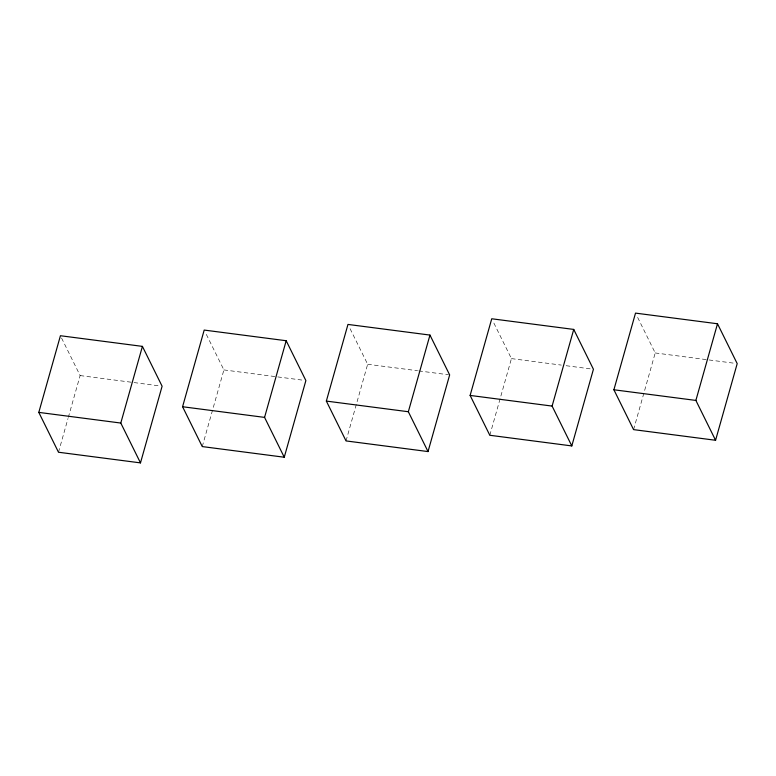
<?xml version="1.0" encoding="UTF-8"?>
<svg xmlns="http://www.w3.org/2000/svg" width="776" height="776" viewBox="0 0 776 776"><rect width="100%" height="100%" fill="white"/><g stroke="black" fill="none" stroke-linecap="round" stroke-linejoin="round"><path stroke-width="0.58" stroke-dasharray="3.88 2.91" d="M58.491 452.233L67.997 418.545M68.317 417.391L80.122 375.574L61.488 337.88M202.264 446.578L223.895 369.919L205.795 333.302M346.038 440.923L367.659 364.264L349.035 326.58M489.811 435.268L511.433 358.609L492.808 320.925M633.585 429.623L655.206 352.954L636.582 315.269M655.206 352.954L734.823 363.304M511.433 358.609L561.349 365.098M566.102 365.709L591.05 368.959M367.659 364.264L417.575 370.744M418.759 370.899L448.47 374.76M223.895 369.919L304.696 380.415M80.122 375.574L159.73 385.915"/><path stroke-width="1.16" d="M38.8 412.386L60.431 335.727L142.415 346.377L162.106 386.225L140.485 462.884L58.491 452.233L38.8 412.386L120.794 423.046L140.485 462.884M120.794 423.046L142.415 346.377M182.573 406.74L204.195 330.072L286.189 340.732L305.88 380.57L284.259 457.229L202.264 446.578L182.573 406.74L264.567 417.391L284.259 457.229M264.567 417.391L286.189 340.732M326.347 401.085L347.968 324.426L429.962 335.077L449.653 374.915L428.032 451.574L346.038 440.923L326.347 401.085L408.341 411.736L428.032 451.574M408.341 411.736L429.962 335.077M470.12 395.43L491.741 318.771L573.736 329.422L593.427 369.26L571.805 445.928L489.811 435.268L470.12 395.43L552.105 406.081L571.805 445.928M552.105 406.081L573.736 329.422M613.894 389.775L635.515 313.116L717.509 323.767L737.2 363.614L715.569 440.273L633.585 429.623L613.894 389.775L695.878 400.426L715.569 440.273M695.878 400.426L717.509 323.767"/></g></svg>
